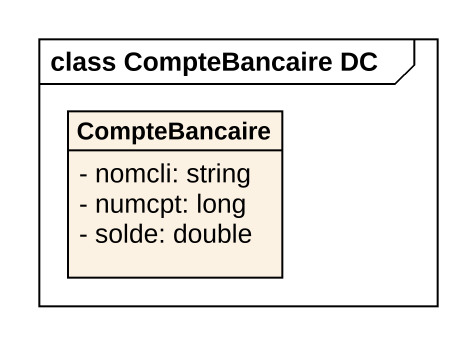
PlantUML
@startuml
mainframe class CompteBancaire DC
hide circle
hide empty members
skinparam classAttributeIconSize 0
class CompteBancaire {
  - nomcli: string
  - numcpt: long
  - solde: double
}
@enduml
